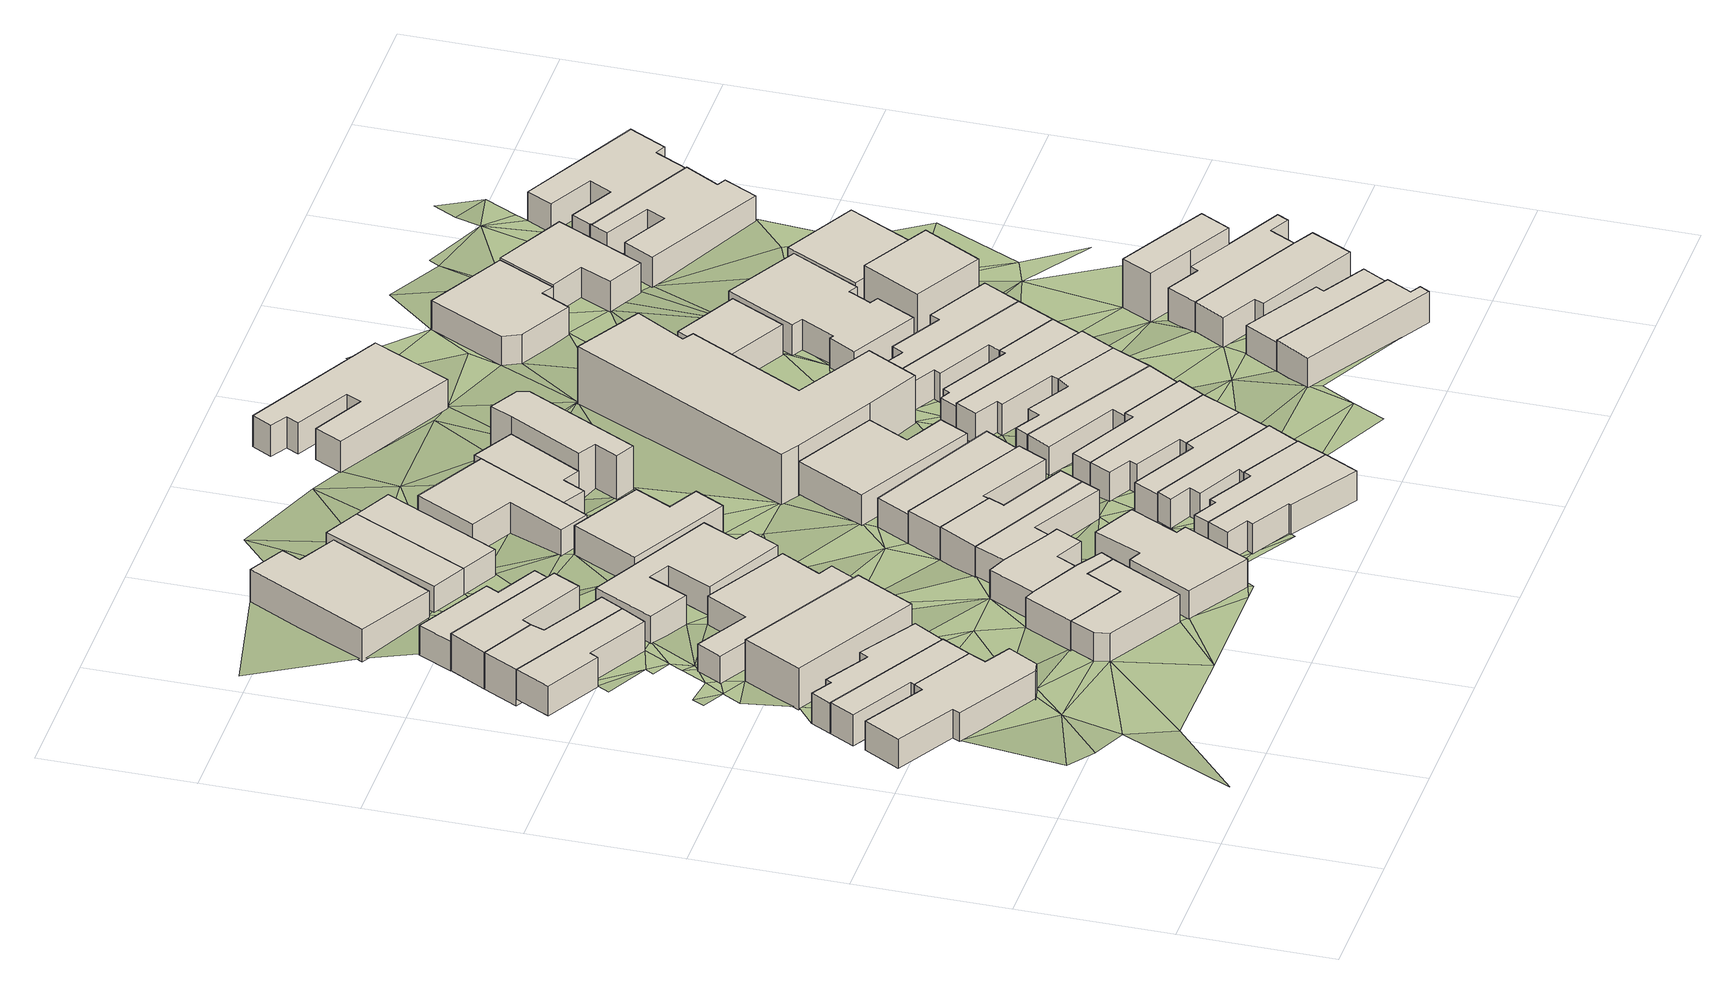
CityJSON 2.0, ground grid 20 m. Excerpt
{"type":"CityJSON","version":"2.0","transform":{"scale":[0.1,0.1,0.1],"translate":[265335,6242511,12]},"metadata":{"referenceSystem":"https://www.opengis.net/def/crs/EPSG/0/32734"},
"CityObjects":{
"building1":{"type":"Building","attributes":{"address":"50 Coleridge Road Salt River Cape Town","building":"house","building:levels":"1","footprint":{"type":"Polygon"},"plus_code":"CGXCXPXR+X9V","ground_height":15.84,"building_height":4.1,"roof_height":19.94},"geometry":[{"type":"Solid","lod":"1","boundaries":[[[[0,1,2,3]],[[1,4,5,2]],[[4,6,7,5]],[[6,8,9,7]],[[8,10,11,9]],[[10,12,13,11]],[[12,14,15,13]],[[14,16,17,15]],[[16,18,19,17]],[[18,20,21,19]],[[20,0,3,21]],[[3,2,5,7,9,11,13,15,17,19,21]],[[20,18,16,14,12,10,8,6,4,1,0]]]]}]},
"building2":{"type":"Building","attributes":{"address":"Coleridge Road Salt River Cape Town","building":"house","building:levels":"1","footprint":{"type":"Polygon"},"plus_code":"CGX9X7X5+X7W","ground_height":15.84,"building_height":4.1,"roof_height":19.94},"geometry":[{"type":"Solid","lod":"1","boundaries":[[[[22,23,24,25]],[[23,26,27,28,24]],[[26,29,30,31,28,27]],[[29,32,2,31,30]],[[32,33,3,2]],[[33,22,25,3]],[[25,24,28,31,2,3]],[[33,32,29,26,23,22]]]]}]},
"building3":{"type":"Building","attributes":{"address":"Coleridge Road Salt River Cape Town","building":"house","building:levels":"1","footprint":{"type":"Polygon"},"plus_code":"CGXJX3XW+X3V","ground_height":15.65,"building_height":4.1,"roof_height":19.75},"geometry":[{"type":"Solid","lod":"1","boundaries":[[[[22,34,35,36]],[[34,37,38,35]],[[37,39,40,38]],[[39,41,42,40]],[[41,43,44,42]],[[43,45,46,44]],[[45,23,47,46]],[[23,22,36,47]],[[36,35,38,40,42,44,46,47]],[[23,45,43,41,39,37,34,22]]]]}]},
"building4":{"type":"Building","attributes":{"address":"43 Burns Road Salt River Cape Town","building":"house","building:levels":"1","footprint":{"type":"Polygon"},"plus_code":"CGX6XCXP+XRV","ground_height":15.16,"building_height":4.1,"roof_height":19.26},"geometry":[{"type":"Solid","lod":"1","boundaries":[[[[48,49,50,51,52,53]],[[49,54,55,51,50]],[[54,56,57,55]],[[56,58,59,57]],[[58,60,61,59]],[[60,48,53,52,61]],[[52,51,55,57,59,61]],[[60,58,56,54,49,48]]]]}]},
"building5":{"type":"Building","attributes":{"address":"44 Coleridge Road Salt River Cape Town","building":"church","building:levels":"1.5","footprint":{"type":"Polygon"},"plus_code":"CGXQXQXV+XJX","ground_height":15.65,"building_height":5.5,"roof_height":21.15},"geometry":[{"type":"Solid","lod":"1","boundaries":[[[[62,63,64,65]],[[63,66,67,64]],[[66,68,69,67]],[[68,62,65,69]],[[65,64,67,69]],[[68,66,63,62]]]]}]},
"building6":{"type":"Building","attributes":{"address":"41 Burns Road Salt River Cape Town","building":"house","building:levels":"1","footprint":{"type":"Polygon"},"plus_code":"CGXCX8XF+XRX","ground_height":15.16,"building_height":4.1,"roof_height":19.26},"geometry":[{"type":"Solid","lod":"1","boundaries":[[[[70,71,59,61]],[[71,72,73,59]],[[72,74,75,73]],[[74,76,77,75]],[[76,78,79,77]],[[78,70,61,79]],[[61,59,73,75,77,79]],[[78,76,74,72,71,70]]]]}]},
"building7":{"type":"Building","attributes":{"address":"39 Burns Road Salt River Cape Town","building":"house","building:levels":"1","footprint":{"type":"Polygon"},"plus_code":"CGXFXHXW+X2W","ground_height":15.16,"building_height":4.1,"roof_height":19.26},"geometry":[{"type":"Solid","lod":"1","boundaries":[[[[78,76,77,79]],[[76,80,81,77]],[[80,82,83,81]],[[82,84,85,86,83]],[[84,87,88,89,86,85]],[[87,78,79,89,88]],[[79,77,81,83,86,89]],[[87,84,82,80,76,78]]]]}]},
"building8":{"type":"Building","attributes":{"address":"13 Dryden Street Salt River Cape Town","building":"house","building:levels":"1","footprint":{"type":"Polygon"},"plus_code":"CHXGXGX9+X3W","ground_height":16.05,"building_height":4.1,"roof_height":20.15},"geometry":[{"type":"Solid","lod":"1","boundaries":[[[[90,91,92,93]],[[91,94,95,92]],[[94,96,97,95]],[[96,98,99,97]],[[98,100,101,99]],[[100,102,103,101]],[[102,90,93,103]],[[93,92,95,97,99,101,103]],[[102,100,98,96,94,91,90]]]]}]},
"building9":{"type":"Building","attributes":{"address":"42 Coleridge Road Salt River Cape Town","building":"house","building:levels":"1","footprint":{"type":"Polygon"},"plus_code":"CHX4XVX7+XMR","ground_height":14.65,"building_height":4.1,"roof_height":18.75},"geometry":[{"type":"Solid","lod":"1","boundaries":[[[[104,105,106,107]],[[105,108,109,106]],[[108,110,111,109]],[[110,112,113,111]],[[112,114,115,113]],[[114,116,117,115]],[[116,118,119,117]],[[118,104,107,119]],[[107,106,109,111,113,115,117,119]],[[118,116,114,112,110,108,105,104]]]]}]},
"building10":{"type":"Building","attributes":{"address":"55 Coleridge Road Salt River Cape Town","building":"house","building:levels":"1","footprint":{"type":"Polygon"},"plus_code":"CHXJX2X7+X7X","ground_height":16.05,"building_height":4.1,"roof_height":20.15},"geometry":[{"type":"Solid","lod":"1","boundaries":[[[[120,121,95,97]],[[121,122,92,95]],[[122,123,93,92]],[[123,124,125,93]],[[124,126,127,128,125]],[[126,129,130,131,128,127]],[[129,132,133,131,130]],[[132,120,97,133]],[[97,95,92,93,125,128,131,133]],[[132,129,126,124,123,122,121,120]]]]}]},
"building11":{"type":"Building","attributes":{"address":"37 Burns Road Salt River Cape Town","building":"house","building:levels":"1","footprint":{"type":"Polygon"},"plus_code":"CGXHXMX2+X4W","ground_height":14.1,"building_height":4.1,"roof_height":18.2},"geometry":[{"type":"Solid","lod":"1","boundaries":[[[[134,135,85,88]],[[135,136,137,85]],[[136,138,139,137]],[[138,140,141,139]],[[140,142,143,141]],[[142,134,88,143]],[[88,85,137,139,141,143]],[[142,140,138,136,135,134]]]]}]},
"building12":{"type":"Building","attributes":{"address":"53 Coleridge Road Salt River Cape Town","building":"house","building:levels":"1","footprint":{"type":"Polygon"},"plus_code":"CHXRXWXC+XCW","ground_height":15.79,"building_height":4.1,"roof_height":19.89},"geometry":[{"type":"Solid","lod":"1","boundaries":[[[[129,126,127,130]],[[126,144,145,127]],[[144,146,147,145]],[[146,148,149,147]],[[148,150,151,149]],[[150,152,153,151]],[[152,154,155,153]],[[154,129,130,155]],[[130,127,145,147,149,151,153,155]],[[154,152,150,148,146,144,126,129]]]]}]},
"building13":{"type":"Building","attributes":{"address":"12 Pope Street Salt River Cape Town","building":"house","building:levels":"1","footprint":{"type":"Polygon"},"plus_code":"CGXMX7X4+XGR","ground_height":13.46,"building_height":4.1,"roof_height":17.56},"geometry":[{"type":"Solid","lod":"1","boundaries":[[[[156,157,158,159]],[[157,160,161,158]],[[160,162,163,161]],[[162,164,165,163]],[[164,166,167,165]],[[166,156,159,167]],[[159,158,161,163,165,167]],[[166,164,162,160,157,156]]]]}]},
"building14":{"type":"Building","attributes":{"address":"40 Coleridge Road Salt River Cape Town","building":"house","building:levels":"1","footprint":{"type":"Polygon"},"plus_code":"CHXFXHXF+X2W","ground_height":14.65,"building_height":4.1,"roof_height":18.75},"geometry":[{"type":"Solid","lod":"1","boundaries":[[[[168,169,170,171]],[[169,172,173,170]],[[172,174,175,173]],[[174,176,177,175]],[[176,178,179,177]],[[178,180,181,179]],[[180,182,183,181]],[[182,184,185,183]],[[184,186,187,185]],[[186,168,171,187]],[[171,170,173,175,177,179,181,183,185,187]],[[186,184,182,180,178,176,174,172,169,168]]]]}]},
"building15":{"type":"Building","attributes":{"address":"15 Dryden Street Salt River Cape Town","building":"house","building:levels":"1","footprint":{"type":"Polygon"},"plus_code":"CJX4X8XG+X6X","ground_height":16.05,"building_height":4.1,"roof_height":20.15},"geometry":[{"type":"Solid","lod":"1","boundaries":[[[[188,189,190,191]],[[189,192,193,190]],[[192,194,195,193]],[[194,196,197,195]],[[196,198,199,197]],[[198,200,201,199]],[[200,202,203,201]],[[202,188,191,203]],[[191,190,193,195,197,199,201,203]],[[202,200,198,196,194,192,189,188]]]]}]},
"building16":{"type":"Building","attributes":{"address":"14 Pope Street Salt River Cape Town","building":"house","building:levels":"1","footprint":{"type":"Polygon"},"plus_code":"CHX3XWX8+X7R","ground_height":13.38,"building_height":4.1,"roof_height":17.48},"geometry":[{"type":"Solid","lod":"1","boundaries":[[[[204,205,206,207]],[[205,208,209,206]],[[208,210,211,209]],[[210,204,207,211]],[[207,206,209,211]],[[210,208,205,204]]]]}]},
"building17":{"type":"Building","attributes":{"address":"51 Coleridge Road Salt River Cape Town","building":"house","building:levels":"1","footprint":{"type":"Polygon"},"plus_code":"CJX4X7X9+XVV","ground_height":15.79,"building_height":4.1,"roof_height":19.89},"geometry":[{"type":"Solid","lod":"1","boundaries":[[[[212,213,214,215]],[[213,216,153,214]],[[216,217,151,153]],[[217,218,219,151]],[[218,220,221,219]],[[220,212,215,221]],[[215,214,153,151,219,221]],[[220,218,217,216,213,212]]]]}]},
"building18":{"type":"Building","attributes":{"address":"38 Coleridge Road Salt River Cape Town","building":"house","building:levels":"1","footprint":{"type":"Polygon"},"plus_code":"CHXMX6XG+XGV","ground_height":14.65,"building_height":4.1,"roof_height":18.75},"geometry":[{"type":"Solid","lod":"1","boundaries":[[[[222,223,224,225]],[[223,226,227,224]],[[226,228,229,227]],[[228,230,231,229]],[[230,232,233,231]],[[232,222,225,233]],[[225,224,227,229,231,233]],[[232,230,228,226,223,222]]]]}]},
"building19":{"type":"Building","attributes":{"address":"16 Pope Street Salt River Cape Town","building":"house","building:levels":"1","footprint":{"type":"Polygon"},"plus_code":"CHX8XQX5+X4R","ground_height":13.38,"building_height":4.1,"roof_height":17.48},"geometry":[{"type":"Solid","lod":"1","boundaries":[[[[204,210,211,207]],[[210,234,235,211]],[[234,236,237,235]],[[236,204,207,237]],[[207,211,235,237]],[[236,234,210,204]]]]}]},
"building20":{"type":"Building","attributes":{"address":"49 Coleridge Road Salt River Cape Town","building":"house","building:levels":"1","footprint":{"type":"Polygon"},"plus_code":"CJX9XMXX+XWV","ground_height":15.79,"building_height":4.1,"roof_height":19.89},"geometry":[{"type":"Solid","lod":"1","boundaries":[[[[238,239,240,215]],[[239,241,242,240]],[[241,243,244,242]],[[243,245,246,247,244]],[[245,248,249,214,247,246]],[[248,238,215,214,249]],[[215,240,242,244,247,214]],[[248,245,243,241,239,238]]]]}]},
"building21":{"type":"Building","attributes":{"address":"Cecil Road Salt River Cape Town","building":"house","building:levels":"1","footprint":{"type":"Polygon"},"plus_code":"CJXVX9X4+XQR","ground_height":16.21,"building_height":4.1,"roof_height":20.31},"geometry":[{"type":"Solid","lod":"1","boundaries":[[[[250,251,252,253]],[[251,254,255,252]],[[254,256,257,255]],[[256,258,259,257]],[[258,260,261,259]],[[260,262,263,261]],[[262,264,265,263]],[[264,250,253,265]],[[253,252,255,257,259,261,263,265]],[[264,262,260,258,256,254,251,250]]]]}]},
"building22":{"type":"Building","attributes":{"address":"Cecil Road Salt River Cape Town","building":"house","building:levels":"1","footprint":{"type":"Polygon"},"plus_code":"CMX3X5XC+X9X","ground_height":16.21,"building_height":4.1,"roof_height":20.31},"geometry":[{"type":"Solid","lod":"1","boundaries":[[[[266,267,268,269,270,271]],[[267,272,273,269,268]],[[272,274,275,273]],[[274,276,277,275]],[[276,278,279,277]],[[278,251,252,279]],[[251,250,253,252]],[[250,266,271,270,253]],[[270,269,273,275,277,279,252,253]],[[250,251,278,276,274,272,267,266]]]]}]},
"building23":{"type":"Building","attributes":{"address":"47 Coleridge Road Salt River Cape Town","building":"house","building:levels":"1","footprint":{"type":"Polygon"},"plus_code":"CJXFX2XX+XQR","ground_height":15.72,"building_height":4.1,"roof_height":19.82},"geometry":[{"type":"Solid","lod":"1","boundaries":[[[[245,243,280,246]],[[243,281,282,280]],[[281,283,284,282]],[[283,285,286,287,284]],[[285,288,289,290,287,286]],[[288,245,246,290,289]],[[246,280,282,284,287,290]],[[288,285,283,281,243,245]]]]}]},
"building24":{"type":"Building","attributes":{"address":"18 Pope Street Salt River Cape Town","building":"house","building:levels":"1","footprint":{"type":"Polygon"},"plus_code":"CHXQXXX6+X8R","ground_height":14,"building_height":4.1,"roof_height":18.1},"geometry":[{"type":"Solid","lod":"1","boundaries":[[[[291,292,293,294]],[[292,295,296,293]],[[295,297,298,296]],[[297,299,300,298]],[[299,301,302,300]],[[301,303,304,302]],[[303,291,294,304]],[[294,293,296,298,300,302,304]],[[303,301,299,297,295,292,291]]]]}]},
"building25":{"type":"Building","attributes":{"address":"Cecil Road Salt River Cape Town","building":"house","building:levels":"1","footprint":{"type":"Polygon"},"plus_code":"CMX4XCXX+XGX","ground_height":16.06,"building_height":4.1,"roof_height":20.16},"geometry":[{"type":"Solid","lod":"1","boundaries":[[[[305,306,307,308,309,310]],[[306,311,312,308,307]],[[311,313,314,312]],[[313,315,316,314]],[[315,317,318,316]],[[317,267,268,318]],[[267,266,271,268]],[[266,305,310,309,271]],[[309,308,312,314,316,318,268,271]],[[266,267,317,315,313,311,306,305]]]]}]},
"building26":{"type":"Building","attributes":{"address":"45 Coleridge Road Salt River Cape Town","building":"house","building:levels":"1","footprint":{"type":"Polygon"},"plus_code":"CJXJXJX8+XWW","ground_height":15.21,"building_height":4.1,"roof_height":19.31},"geometry":[{"type":"Solid","lod":"1","boundaries":[[[[288,285,286,289]],[[285,319,320,286]],[[319,321,322,320]],[[321,288,289,322]],[[289,286,320,322]],[[321,319,285,288]]]]}]},
"building27":{"type":"Building","attributes":{"address":"Cecil Road Salt River Cape Town","building":"house","building:levels":"1","footprint":{"type":"Polygon"},"plus_code":"CMX7X5X5+XWW","ground_height":15.8,"building_height":4.1,"roof_height":19.9},"geometry":[{"type":"Solid","lod":"1","boundaries":[[[[323,324,325,310]],[[324,326,327,325]],[[326,328,329,327]],[[328,330,331,329]],[[330,332,307,331]],[[332,323,310,307]],[[310,325,327,329,331,307]],[[332,330,328,326,324,323]]]]}]},
"building28":{"type":"Building","attributes":{"address":"20 Pope Street Salt River Cape Town","building":"house","building:levels":"1","footprint":{"type":"Polygon"},"plus_code":"CJX4XPX4+XVX","ground_height":14,"building_height":4.1,"roof_height":18.1},"geometry":[{"type":"Solid","lod":"1","boundaries":[[[[333,334,335,336]],[[334,337,294,335]],[[337,338,304,294]],[[338,339,340,304]],[[339,341,342,340]],[[341,343,344,342]],[[343,333,336,344]],[[336,335,294,304,340,342,344]],[[343,341,339,338,337,334,333]]]]}]},
"building29":{"type":"Building","attributes":{"address":"43 Coleridge Road Salt River Cape Town","building":"house","building:levels":"1","footprint":{"type":"Polygon"},"plus_code":"CJXMX7XF+XCX","ground_height":15.21,"building_height":4.1,"roof_height":19.31},"geometry":[{"type":"Solid","lod":"1","boundaries":[[[[345,346,347,348]],[[346,349,350,347]],[[349,351,352,350]],[[351,353,354,352]],[[353,355,356,354]],[[355,345,348,356]],[[348,347,350,352,354,356]],[[355,353,351,349,346,345]]]]}]},
"building30":{"type":"Building","attributes":{"address":"Cecil Road Salt River Cape Town","building":"house","building:levels":"1","footprint":{"type":"Polygon"},"plus_code":"CMX9XGX5+XXR","ground_height":15.8,"building_height":4.1,"roof_height":19.9},"geometry":[{"type":"Solid","lod":"1","boundaries":[[[[357,358,359,325]],[[358,360,361,359]],[[360,362,363,361]],[[362,364,365,363]],[[364,366,367,365]],[[366,368,369,367]],[[368,370,327,369]],[[370,357,325,327]],[[325,359,361,363,365,367,369,327]],[[370,368,366,364,362,360,358,357]]]]}]},
"building31":{"type":"Building","attributes":{"address":"36 Coleridge Road Salt River Cape Town","building":"house","building:levels":"2","footprint":{"type":"Polygon"},"plus_code":"CJXCXQX9+XHV","ground_height":13.65,"building_height":6.9,"roof_height":20.55},"geometry":[{"type":"Solid","lod":"1","boundaries":[[[[371,372,373,374,344]],[[372,375,376,373]],[[375,377,378,376]],[[377,379,380,378]],[[379,381,382,380]],[[381,383,384,382]],[[383,385,336,386,384]],[[385,371,344,374,386,336]],[[374,373,376,378,380,382,384,386]],[[385,383,381,379,377,375,372,371]]]]}]},
"building32":{"type":"Building","attributes":{"address":"Cecil Road Salt River Cape Town","building":"house","building:levels":"1","footprint":{"type":"Polygon"},"plus_code":"CMXGXGXX+XQV","ground_height":15.8,"building_height":4.1,"roof_height":19.9},"geometry":[{"type":"Solid","lod":"1","boundaries":[[[[387,388,389,359]],[[388,390,391,392,389]],[[390,393,394,395,392,391]],[[393,396,397,395,394]],[[396,398,361,397]],[[398,387,359,361]],[[359,389,392,395,397,361]],[[398,396,393,390,388,387]]]]}]},
"building33":{"type":"Building","attributes":{"address":"56 Cecil Road Salt River Cape Town","building":"house","building:levels":"1","footprint":{"type":"Polygon"},"plus_code":"CMXFXFXM+XGX","ground_height":15.4,"building_height":4.1,"roof_height":19.5},"geometry":[{"type":"Solid","lod":"1","boundaries":[[[[399,400,401,402]],[[400,403,404,401]],[[403,405,406,404]],[[405,407,408,406]],[[407,409,391,408]],[[409,399,402,391]],[[402,401,404,406,408,391]],[[409,407,405,403,400,399]]]]}]},
"building34":{"type":"Building","attributes":{"address":"41 Coleridge Road Salt River Cape Town","building":"commercial","building:levels":"2","footprint":{"type":"Polygon"},"plus_code":"CJXXX8X3+X2X","ground_height":14.68,"building_height":6.9,"roof_height":21.58},"geometry":[{"type":"Solid","lod":"1","boundaries":[[[[410,411,348,412,413,347]],[[411,414,415,412,348]],[[414,416,417,415]],[[416,418,419,417]],[[418,420,421,419]],[[420,422,423,421]],[[422,424,425,423]],[[424,426,427,425]],[[426,428,429,427]],[[428,410,347,413,429]],[[413,412,415,417,419,421,423,425,427,429]],[[428,426,424,422,420,418,416,414,411,410]]]]}]},
"building35":{"type":"Building","attributes":{"address":"54 Cecil Road Salt River Cape Town","building":"house","building:levels":"1","footprint":{"type":"Polygon"},"plus_code":"CMXPXPXJ+XHR","ground_height":15.4,"building_height":4.1,"roof_height":19.5},"geometry":[{"type":"Solid","lod":"1","boundaries":[[[[400,430,431,401]],[[430,432,433,431]],[[432,434,435,433]],[[434,436,437,435]],[[436,438,439,437]],[[438,440,441,439]],[[440,403,404,441]],[[403,400,401,404]],[[401,431,433,435,437,439,441,404]],[[403,440,438,436,434,432,430,400]]]]}]},
"building36":{"type":"Building","attributes":{"address":"Cecil Road Salt River Cape Town","building":"house","building:levels":"1","footprint":{"type":"Polygon"},"plus_code":"CMXRX5XH+XVX","ground_height":15.4,"building_height":4.1,"roof_height":19.5},"geometry":[{"type":"Solid","lod":"1","boundaries":[[[[442,443,444,445]],[[443,446,447,448,444]],[[446,449,450,451,448,447]],[[449,452,453,451,450]],[[452,454,455,453]],[[454,456,433,455]],[[456,457,431,433]],[[457,442,445,431]],[[445,444,448,451,453,455,433,431]],[[457,456,454,452,449,446,443,442]]]]}]},
"building37":{"type":"Building","attributes":{"address":"30 Coleridge Road Salt River Cape Town","building":"house","building:levels":"1","footprint":{"type":"Polygon"},"plus_code":"CJXWX8XM+XPX","ground_height":12.88,"building_height":4.1,"roof_height":16.98},"geometry":[{"type":"Solid","lod":"1","boundaries":[[[[458,459,460,461]],[[459,462,463,460]],[[462,464,465,463]],[[464,466,467,465]],[[466,468,469,467]],[[468,470,471,469]],[[470,472,473,471]],[[472,474,475,473]],[[474,476,477,475]],[[476,458,461,477]],[[461,460,463,465,467,469,471,473,475,477]],[[476,474,472,470,468,466,464,462,459,458]]]]}]},
"building38":{"type":"Building","attributes":{"address":"Cecil Road Salt River Cape Town","building":"house","building:levels":"1","footprint":{"type":"Polygon"},"plus_code":"CMXXXQXP+XWX","ground_height":14.88,"building_height":4.1,"roof_height":18.98},"geometry":[{"type":"Solid","lod":"1","boundaries":[[[[478,479,480,481]],[[479,482,483,480]],[[482,484,485,483]],[[484,486,487,485]],[[486,488,489,487]],[[488,490,491,489]],[[490,492,493,491]],[[492,478,481,493]],[[481,480,483,485,487,489,491,493]],[[492,490,488,486,484,482,479,478]]]]}]},
"building39":{"type":"Building","attributes":{"address":"48 Cecil Road Salt River Cape Town","building":"house","building:levels":"1","footprint":{"type":"Polygon"},"plus_code":"CPX3X4XH+XHV","ground_height":14.88,"building_height":4.1,"roof_height":18.98},"geometry":[{"type":"Solid","lod":"1","boundaries":[[[[479,494,495,480]],[[494,496,497,495]],[[496,498,499,497]],[[498,500,501,499]],[[500,502,503,501]],[[502,504,505,503]],[[504,482,483,505]],[[482,479,480,483]],[[480,495,497,499,501,503,505,483]],[[482,504,502,500,498,496,494,479]]]]}]},
"building40":{"type":"Building","attributes":{"address":"67 Cecil Road Salt River Cape Town","building":"house","building:levels":"1","footprint":{"type":"Polygon"},"plus_code":"CPXQXXXC+XJW","ground_height":15.91,"building_height":4.1,"roof_height":20.01},"geometry":[{"type":"Solid","lod":"1","boundaries":[[[[506,507,508,509,510]],[[507,511,512,508]],[[511,513,514,512]],[[513,515,516,514]],[[515,517,518,519,516]],[[517,506,510,509,519,518]],[[509,508,512,514,516,519]],[[517,515,513,511,507,506]]]]}]},
"building41":{"type":"Building","attributes":{"address":"46 Cecil Road Salt River Cape Town","building":"house","building:levels":"1","footprint":{"type":"Polygon"},"plus_code":"CPX6XCX8+XCR","ground_height":14.88,"building_height":4.1,"roof_height":18.98},"geometry":[{"type":"Solid","lod":"1","boundaries":[[[[520,521,522,495]],[[521,523,524,522]],[[523,525,526,524]],[[525,527,528,526]],[[527,529,530,528]],[[529,531,532,530]],[[531,533,497,532]],[[533,520,495,497]],[[495,522,524,526,528,530,532,497]],[[533,531,529,527,525,523,521,520]]]]}]},
"building42":{"type":"Building","attributes":{"address":"Pope Street Salt River Cape Town","building":"house","building:levels":"1","footprint":{"type":"Polygon"},"plus_code":"CMXRX6XP+X6W","ground_height":14.73,"building_height":4.1,"roof_height":18.83},"geometry":[{"type":"Solid","lod":"1","boundaries":[[[[534,535,536,537]],[[535,538,539,536]],[[538,540,541,539]],[[540,534,537,541]],[[537,536,539,541]],[[540,538,535,534]]]]}]},
"building43":{"type":"Building","attributes":{"address":"65 Cecil Road Salt River Cape Town","building":"house","building:levels":"1","footprint":{"type":"Polygon"},"plus_code":"CPXVX5XQ+XFR","ground_height":15.5,"building_height":4.1,"roof_height":19.6},"geometry":[{"type":"Solid","lod":"1","boundaries":[[[[542,543,518,510]],[[543,544,545,518]],[[544,546,547,545]],[[546,548,549,547]],[[548,550,551,549]],[[550,542,510,551]],[[510,518,545,547,549,551]],[[550,548,546,544,543,542]]]]}]},
"building44":{"type":"Building","attributes":{"address":"28 Pope Street Salt River Cape Town","building":"house","building:levels":"1","footprint":{"type":"Polygon"},"plus_code":"CPX6XXX3+X8X","ground_height":14.48,"building_height":4.1,"roof_height":18.58},"geometry":[{"type":"Solid","lod":"1","boundaries":[[[[552,553,554,555]],[[553,556,557,554]],[[556,558,559,557]],[[558,560,561,559]],[[560,562,563,561]],[[562,564,565,563]],[[564,566,567,565]],[[566,568,569,567]],[[568,570,571,569]],[[570,572,573,571]],[[572,574,575,573]],[[574,552,555,575]],[[555,554,557,559,561,563,565,567,569,571,573,575]],[[574,572,570,568,566,564,562,560,558,556,553,552]]]]}]},
"building45":{"type":"Building","attributes":{"address":"63 Cecil Road Salt River Cape Town","building":"house","building:levels":"1","footprint":{"type":"Polygon"},"plus_code":"CQX5X6XG+X5R","ground_height":15.5,"building_height":4.1,"roof_height":19.6},"geometry":[{"type":"Solid","lod":"1","boundaries":[[[[576,577,578,579]],[[577,580,581,578]],[[580,582,583,581]],[[582,584,585,583]],[[584,586,587,585]],[[586,588,589,587]],[[588,576,579,589]],[[579,578,581,583,585,587,589]],[[588,586,584,582,580,577,576]]]]}]},
"building46":{"type":"Building","attributes":{"address":"5 Pope Street Salt River Cape Town","building":"house","building:levels":"1","footprint":{"type":"Polygon"},"plus_code":"CMXVXHXF+X7R","ground_height":12.96,"building_height":4.1,"roof_height":17.06},"geometry":[{"type":"Solid","lod":"1","boundaries":[[[[590,591,592,593]],[[591,594,595,592]],[[594,596,597,595]],[[596,598,599,597]],[[598,600,601,599]],[[600,602,603,601]],[[602,590,593,603]],[[593,592,595,597,599,601,603]],[[602,600,598,596,594,591,590]]]]}]},
"building47":{"type":"Building","attributes":{"address":"44 Cecil Road Salt River Cape Town","building":"house","building:levels":"2","footprint":{"type":"Polygon"},"plus_code":"CPXJX3X6+X4R","ground_height":14.48,"building_height":6.9,"roof_height":21.38},"geometry":[{"type":"Solid","lod":"1","boundaries":[[[[604,605,606,607]],[[605,608,609,606]],[[608,610,611,609]],[[610,604,607,611]],[[607,606,609,611]],[[610,608,605,604]]]]}]},
"building48":{"type":"Building","attributes":{"address":"59 Cecil Road Salt River Cape Town","building":"house","building:levels":"2","footprint":{"type":"Polygon"},"plus_code":"CQX5X6XX+XMV","ground_height":15,"building_height":6.9,"roof_height":21.9},"geometry":[{"type":"Solid","lod":"1","boundaries":[[[[612,613,614,615,616,617]],[[613,618,619,620,615,614]],[[618,621,622,623,620,619]],[[621,624,625,623,622]],[[624,626,627,625]],[[626,612,617,616,627]],[[616,615,620,623,625,627]],[[626,624,621,618,613,612]]]]}]},
"building49":{"type":"Building","attributes":{"address":"61 Cecil Road Salt River Cape Town","building":"house","building:levels":"1","footprint":{"type":"Polygon"},"plus_code":"CQX7XXX9+X8R","ground_height":15.5,"building_height":4.1,"roof_height":19.6},"geometry":[{"type":"Solid","lod":"1","boundaries":[[[[628,629,589,579]],[[629,630,631,589]],[[630,632,633,631]],[[632,634,635,633]],[[634,624,636,635]],[[624,621,637,636]],[[621,638,639,637]],[[638,640,641,639]],[[640,628,579,641]],[[579,589,631,633,635,636,637,639,641]],[[640,638,621,624,634,632,630,629,628]]]]}]},
"building50":{"type":"Building","attributes":{"address":"5A Pope Street Salt River Cape Town","building":"house","building:levels":"1","footprint":{"type":"Polygon"},"plus_code":"CPXCX6XH+XFW","ground_height":13.34,"building_height":4.1,"roof_height":17.44},"geometry":[{"type":"Solid","lod":"1","boundaries":[[[[642,643,603,644,645,593]],[[643,646,647,644,603]],[[646,648,649,647]],[[648,650,651,649]],[[650,652,653,651]],[[652,642,593,645,653]],[[645,644,647,649,651,653]],[[652,650,648,646,643,642]]]]}]},
"building51":{"type":"Building","attributes":{"address":"30 Pope Street Salt River Cape Town","building":"house","building:levels":"1","footprint":{"type":"Polygon"},"plus_code":"CPXVXQX5+X2V","ground_height":14.12,"building_height":4.1,"roof_height":18.22},"geometry":[{"type":"Solid","lod":"1","boundaries":[[[[654,655,656,657]],[[655,658,659,656]],[[658,660,661,659]],[[660,654,657,661]],[[657,656,659,661]],[[660,658,655,654]]]]}]},
"building52":{"type":"Building","attributes":{"address":"40 Cecil Road Salt River Cape Town","building":"house","building:levels":"1","footprint":{"type":"Polygon"},"plus_code":"CPXXXXX7+X4W","ground_height":13.27,"building_height":4.1,"roof_height":17.37},"geometry":[{"type":"Solid","lod":"1","boundaries":[[[[662,663,664,665,666,667]],[[663,668,669,665,664]],[[668,670,671,669]],[[670,672,673,671]],[[672,674,675,673]],[[674,676,677,675]],[[676,678,679,677]],[[678,680,681,679]],[[680,682,683,681]],[[682,684,685,683]],[[684,662,667,666,685]],[[666,665,669,671,673,675,677,679,681,683,685]],[[684,682,680,678,676,674,672,670,668,663,662]]]]}]},
"building53":{"type":"Building","attributes":{"address":"38 Cecil Road Salt River Cape Town","building":"house","building:levels":"1","footprint":{"type":"Polygon"},"plus_code":"CQXFXFXW+XJW","ground_height":13.13,"building_height":4.1,"roof_height":17.23},"geometry":[{"type":"Solid","lod":"1","boundaries":[[[[662,686,687,667]],[[686,688,689,687]],[[688,690,691,689]],[[690,692,693,691]],[[692,694,695,693]],[[694,696,697,695]],[[696,698,699,697]],[[698,700,701,699]],[[700,663,664,701]],[[663,662,667,664]],[[667,687,689,691,693,695,697,699,701,664]],[[663,700,698,696,694,692,690,688,686,662]]]]}]},
"terrain1":{"type":"TINRelief","geometry":[{"type":"CompositeSurface","lod":"1","boundaries":[[[702,703,704]],[[705,706,707]],[[705,707,708]],[[707,706,702]],[[709,26,1]],[[708,707,710]],[[702,704,100]],[[45,711,712]],[[712,713,45]],[[100,707,702]],[[710,707,714]],[[712,715,713]],[[98,714,707]],[[716,717,718]],[[719,100,704]],[[720,713,66]],[[712,721,715]],[[66,716,720]],[[717,716,722]],[[20,18,0]],[[98,707,100]],[[723,722,716]],[[66,723,716]],[[724,0,18]],[[18,714,96]],[[715,725,713]],[[726,727,728]],[[728,729,726]],[[722,723,730]],[[98,96,714]],[[730,731,722]],[[728,732,733]],[[730,734,731]],[[735,729,728]],[[734,733,731]],[[736,724,18]],[[737,725,715]],[[719,738,100]],[[728,733,735]],[[739,723,66]],[[132,18,96]],[[740,734,730]],[[737,724,736]],[[733,734,741]],[[132,736,18]],[[733,741,735]],[[737,736,725]],[[719,742,738]],[[743,744,745]],[[734,740,105]],[[734,180,741]],[[735,741,746]],[[742,719,747]],[[739,66,63]],[[743,748,749]],[[734,105,180]],[[739,750,723]],[[736,154,725]],[[751,752,753]],[[746,741,176]],[[745,748,743]],[[752,162,754]],[[736,132,154]],[[745,746,176]],[[725,154,63]],[[154,132,129]],[[200,738,742]],[[105,186,180]],[[753,755,751]],[[745,176,748]],[[739,63,750]],[[756,742,747]],[[90,738,200]],[[154,750,63]],[[748,176,757]],[[184,180,186]],[[180,184,182]],[[105,104,186]],[[758,756,747]],[[755,759,751]],[[755,760,136]],[[750,154,761]],[[757,176,762]],[[763,144,764]],[[90,200,765]],[[766,759,755]],[[154,152,761]],[[756,758,767]],[[765,200,198]],[[765,763,90]],[[136,766,755]],[[762,176,232]],[[768,769,104]],[[762,136,757]],[[770,144,763]],[[168,186,104]],[[751,759,771]],[[198,196,765]],[[763,765,196]],[[761,245,750]],[[756,767,189]],[[769,750,772]],[[104,769,168]],[[176,174,232]],[[770,763,196]],[[773,766,136]],[[774,189,767]],[[775,774,767]],[[772,750,245]],[[136,762,230]],[[148,770,196]],[[772,168,769]],[[232,230,762]],[[189,774,251]],[[774,775,776]],[[150,148,777]],[[773,136,778]],[[779,775,767]],[[771,759,205]],[[230,778,136]],[[189,194,192]],[[780,771,160]],[[278,189,251]],[[778,781,773]],[[174,172,169]],[[782,148,196]],[[779,783,775]],[[189,278,311]],[[174,222,232]],[[783,784,775]],[[245,288,772]],[[205,160,771]],[[168,785,169]],[[777,148,782]],[[194,189,311]],[[168,772,786]],[[782,196,194]],[[274,278,276]],[[311,278,274]],[[169,222,174]],[[230,787,778]],[[781,236,773]],[[781,778,788]],[[168,786,785]],[[772,288,321]],[[205,789,160]],[[790,781,788]],[[306,194,311]],[[222,169,785]],[[315,311,274]],[[236,781,790]],[[786,772,321]],[[315,313,311]],[[194,306,791]],[[228,787,230]],[[782,194,791]],[[315,274,792]],[[789,205,204]],[[793,794,795]],[[796,795,794]],[[797,315,792]],[[338,787,798]],[[799,222,785]],[[236,790,292]],[[800,315,797]],[[801,226,223]],[[802,782,791]],[[787,228,798]],[[786,799,785]],[[802,212,782]],[[226,801,228]],[[794,793,803]],[[223,222,799]],[[804,802,791]],[[796,794,805]],[[360,212,802]],[[212,360,803]],[[786,321,806]],[[807,228,801]],[[786,346,799]],[[228,807,798]],[[802,804,808]],[[809,789,204]],[[801,223,810]],[[328,804,791]],[[803,805,794]],[[809,204,236]],[[223,799,810]],[[798,343,341]],[[803,360,811]],[[803,811,805]],[[343,798,807]],[[236,292,812]],[[810,807,801]],[[326,804,328]],[[813,805,811]],[[814,343,807]],[[326,815,804]],[[334,292,337]],[[813,816,805]],[[321,319,806]],[[817,266,250]],[[292,334,812]],[[809,236,812]],[[818,816,813]],[[266,817,305]],[[811,390,813]],[[819,816,818]],[[816,819,319]],[[393,390,811]],[[809,812,820]],[[334,383,812]],[[821,813,390]],[[806,319,446]],[[822,810,799]],[[345,823,824]],[[319,819,446]],[[333,383,334]],[[806,446,824]],[[825,305,817]],[[826,827,819]],[[446,819,452]],[[827,452,819]],[[824,446,443]],[[828,379,810]],[[829,825,817]],[[345,824,830]],[[820,812,831]],[[449,446,452]],[[324,305,832]],[[812,383,831]],[[443,833,824]],[[833,830,824]],[[810,822,828]],[[834,452,827]],[[305,825,832]],[[835,827,836]],[[837,838,324]],[[383,381,831]],[[839,830,833]],[[833,840,839]],[[827,835,834]],[[830,839,841]],[[842,843,844]],[[381,379,822]],[[845,820,831]],[[838,837,846]],[[822,379,828]],[[837,324,832]],[[830,841,847]],[[841,839,848]],[[849,850,851]],[[849,830,847]],[[381,845,831]],[[825,852,832]],[[853,851,850]],[[854,841,848]],[[400,846,837]],[[381,822,845]],[[484,848,839]],[[851,853,855]],[[849,847,531]],[[849,856,850]],[[506,837,832]],[[856,849,531]],[[482,848,484]],[[482,504,848]],[[430,400,857]],[[527,531,529]],[[856,531,527]],[[858,400,837]],[[859,855,853]],[[860,850,856]],[[861,832,852]],[[862,837,506]],[[863,853,850]],[[594,845,822]],[[857,400,858]],[[864,855,865]],[[430,857,866]],[[865,859,853]],[[865,855,859]],[[863,850,860]],[[862,858,837]],[[424,867,822]],[[424,864,865]],[[868,856,527]],[[822,867,596]],[[596,594,822]],[[458,845,869]],[[594,869,845]],[[860,870,871]],[[872,868,527]],[[860,873,863]],[[858,874,857]],[[866,857,618]],[[858,862,875]],[[873,860,871]],[[479,866,618]],[[872,876,868]],[[618,857,874]],[[877,858,875]],[[867,424,878]],[[548,875,862]],[[868,876,879]],[[534,863,873]],[[596,867,878]],[[424,865,880]],[[879,881,868]],[[591,882,458]],[[458,869,591]],[[879,876,883]],[[534,884,865]],[[594,591,869]],[[479,613,494]],[[873,884,534]],[[640,618,874]],[[479,618,613]],[[885,886,887]],[[881,879,888]],[[424,880,878]],[[881,889,890]],[[880,865,884]],[[548,546,891]],[[879,883,892]],[[548,893,875]],[[881,894,889]],[[640,621,618]],[[881,888,894]],[[638,621,640]],[[895,894,888]],[[896,883,494]],[[896,494,613]],[[878,897,898]],[[878,880,897]],[[880,884,899]],[[883,896,892]],[[894,895,552]],[[604,895,888]],[[900,899,884]],[[880,901,897]],[[902,613,612]],[[884,903,900]],[[604,892,896]],[[884,552,658]],[[899,900,880]],[[902,896,613]],[[884,658,903]],[[591,642,904]],[[895,658,552]],[[895,604,654]],[[896,905,604]],[[604,905,654]],[[906,900,903]],[[905,896,907]],[[908,904,642]],[[908,642,909]],[[658,910,903]],[[909,642,652]],[[906,652,900]],[[905,911,654]],[[655,910,658]],[[912,652,906]],[[906,913,912]],[[903,910,914]],[[912,915,652]],[[909,916,908]],[[911,655,654]],[[652,916,909]],[[917,912,913]],[[700,915,918]],[[652,915,700]],[[919,908,916]],[[655,914,910]],[[652,700,694]],[[652,694,916]],[[694,700,920]],[[916,694,692]],[[694,920,696]],[[921,916,692]],[[922,916,921]],[[922,923,916]],[[923,922,924]]]}]}
},
"vertices":[
[205,366,38],[124,411,38],[124,411,79],[205,366,79],[116,399,38],[116,399,79],[33,446,38],[33,446,79],[6,398,38],[6,398,79],[85,353,38],[85,353,79],[80,343,38],[80,343,79],[190,280,38],[190,280,79],[205,283,38],[205,283,79],[228,323,38],[228,323,79],[193,343,38],[193,343,79],
[226,404,35],[60,496,35],[60,496,79],[226,404,79],[42,463,35],[42,463,78],[42,463,79],[127,416,35],[127,416,78],[127,416,79],[124,411,35],[205,366,35],
[251,445,35],[251,445,78],[226,404,78],[174,492,35],[174,492,78],[167,480,35],[167,480,78],[107,515,35],[107,515,78],[103,507,35],[103,507,78],[75,523,35],[75,523,78],[60,496,78],
[13,829,31],[88,789,31],[88,789,72],[88,789,73],[13,829,73],[13,829,72],[94,800,31],[94,800,73],[176,756,31],[176,756,73],[196,789,31],[196,789,73],[37,875,31],[37,875,73],
[271,455,32],[313,532,32],[313,532,91],[271,455,91],[145,624,32],[145,624,91],[103,547,32],[103,547,91],
[37,875,21],[196,789,21],[213,819,21],[213,819,73],[127,866,21],[127,866,73],[134,884,21],[134,884,73],[62,921,21],[62,921,73],
[141,896,21],[141,896,73],[228,851,21],[228,851,73],[247,887,21],[247,887,62],[247,887,73],[90,970,21],[90,970,62],[90,970,73],
[441,255,41],[403,276,41],[403,276,81],[441,255,81],[377,228,41],[377,228,81],[301,268,41],[301,268,81],[284,235,41],[284,235,81],[288,216,41],[288,216,81],[390,159,41],[390,159,81],
[367,640,27],[256,701,27],[256,701,68],[367,640,68],[225,646,27],[225,646,68],[154,685,27],[154,685,68],[136,652,27],[136,652,68],[337,541,27],[337,541,68],[357,577,27],[357,577,68],[337,587,27],[337,587,68],
[301,268,38],[377,228,38],[403,276,38],[441,255,38],[451,272,38],[451,272,81],[417,293,38],[417,293,79],[417,293,81],[350,327,38],[350,327,79],[350,327,81],[335,333,38],[335,333,81],
[90,970,20],[247,887,20],[262,915,20],[262,915,62],[206,944,20],[206,944,62],[215,961,20],[215,961,62],[113,1015,20],[113,1015,62],
[432,321,38],[432,321,79],[470,302,38],[470,302,79],[488,337,38],[488,337,79],[474,344,38],[474,344,79],[408,380,38],[408,380,79],[383,390,38],[383,390,79],
[270,1164,10],[219,1191,10],[219,1191,56],[270,1164,56],[232,1216,10],[232,1216,56],[183,1242,10],[183,1242,56],[95,1080,10],[95,1080,56],[195,1026,10],[195,1026,56],
[382,650,27],[403,690,27],[403,690,68],[382,650,68],[382,701,27],[382,701,68],[405,747,27],[405,747,68],[237,833,27],[237,833,68],[196,754,27],[196,754,68],[250,726,27],[250,726,68],[276,778,27],[276,778,68],[305,763,27],[305,763,68],[275,704,27],[275,704,68],
[484,102,41],[530,191,41],[530,191,81],[484,102,81],[516,198,41],[516,198,81],[549,262,41],[549,262,81],[491,291,41],[491,291,81],[462,228,41],[462,228,81],[445,236,41],[445,236,81],[400,151,41],[400,151,81],
[332,1153,14],[284,1177,14],[284,1177,55],[332,1153,55],[207,1023,14],[207,1023,55],[254,1000,14],[254,1000,55],
[593,335,37],[426,420,37],[426,420,79],[593,335,79],[408,380,37],[474,344,37],[484,363,37],[484,363,79],[581,311,37],[581,311,79],
[446,735,27],[467,774,27],[467,774,68],[446,735,68],[427,795,27],[427,795,68],[452,843,27],[452,843,68],[358,893,27],[358,893,68],[312,806,27],[312,806,68],
[303,975,14],[303,975,55],[382,1128,14],[382,1128,55],
[593,335,32],[609,366,32],[609,366,79],[520,411,32],[520,411,79],[530,432,32],[530,432,79],[455,471,32],[455,471,78],[455,471,79],[426,420,32],[426,420,78],
[720,72,41],[544,167,41],[544,167,83],[720,72,83],[529,139,41],[529,139,83],[559,123,41],[559,123,83],[554,115,41],[554,115,83],[607,86,41],[607,86,83],[605,83,41],[605,83,83],[696,27,41],[696,27,83],
[739,111,41],[658,155,41],[658,155,82],[658,155,83],[739,111,83],[739,111,82],[652,145,41],[652,145,83],[591,178,41],[591,178,83],[587,170,41],[587,170,83],[554,187,41],[554,187,83],
[530,432,78],[534,440,32],[534,440,78],[628,390,32],[628,390,78],[648,428,32],[648,428,73],[648,428,78],[479,517,32],[479,517,73],[479,517,78],
[476,1040,14],[380,1091,14],[380,1091,61],[476,1040,61],[338,1012,14],[338,1012,61],[395,982,14],[395,982,61],[355,908,14],[355,908,61],[394,888,14],[394,888,61],[412,921,14],[412,921,61],
[763,153,41],[591,242,41],[591,242,79],[591,242,82],[763,153,82],[763,153,79],[580,223,41],[580,223,82],[610,208,41],[610,208,82],[602,193,41],[602,193,82],[663,162,41],[663,162,82],
[675,475,32],[675,475,73],[503,561,32],[503,561,73],
[763,153,38],[785,196,38],[785,196,79],[705,239,38],[705,239,79],[698,228,38],[698,228,79],[608,275,38],[608,275,79],[591,242,38],
[536,1020,20],[481,1050,20],[481,1050,61],[536,1020,61],[476,1040,20],[412,921,20],[442,904,20],[442,904,61],[458,934,20],[458,934,61],[481,922,20],[481,922,61],
[661,615,27],[553,672,27],[553,672,73],[661,615,73],[505,581,27],[505,581,73],[664,496,27],[664,496,73],[684,534,27],[684,534,73],[632,561,27],[632,561,73],
[785,196,37],[810,247,37],[810,247,79],[635,337,37],[635,337,79],[620,309,37],[620,309,79],[650,293,37],[650,293,79],[645,283,37],[645,283,79],[710,248,37],[710,248,79],[705,239,37],
[481,922,17],[505,908,17],[505,908,86],[481,922,86],[488,877,17],[488,877,86],[514,864,17],[514,864,86],[593,1013,17],[593,1013,86],[589,1028,17],[589,1028,86],[550,1049,17],[550,1049,86],[536,1020,17],[536,1020,86],
[810,247,34],[831,282,34],[831,282,79],[747,326,34],[747,326,75],[747,326,79],[742,314,34],[742,314,75],[742,314,79],[648,362,34],[648,362,79],[635,337,34],
[831,282,32],[858,326,32],[858,326,75],[831,282,75],[678,426,32],[678,426,75],[660,394,32],[660,394,75],[756,343,32],[756,343,75],[747,326,32],
[553,672,14],[661,615,14],[661,615,96],[553,672,96],[733,579,14],[733,579,96],[770,646,14],[770,646,96],[666,703,14],[666,703,96],[749,856,14],[749,856,96],[735,865,14],[735,865,96],[774,930,14],[774,930,96],[686,980,14],[686,980,96],[529,687,14],[529,687,96],
[883,378,32],[883,378,75],[802,423,32],[802,423,75],[790,407,32],[790,407,75],[731,440,32],[731,440,75],[722,424,32],[722,424,75],[688,443,32],[688,443,75],
[908,423,31],[720,525,31],[720,525,75],[908,423,75],[705,497,31],[705,497,70],[705,497,75],[736,479,31],[736,479,70],[736,479,75],[732,472,31],[732,472,75],[806,432,31],[806,432,75],[802,423,31],[883,378,31],
[696,1231,6],[508,1329,6],[508,1329,50],[696,1231,50],[493,1303,6],[493,1303,50],[516,1290,6],[516,1290,50],[507,1273,6],[507,1273,50],[581,1234,6],[581,1234,50],[571,1214,6],[571,1214,50],[501,1250,6],[501,1250,50],[482,1214,6],[482,1214,50],[644,1128,6],[644,1128,50],
[908,423,29],[930,465,29],[930,465,70],[908,423,70],[849,508,29],[849,508,70],[845,500,29],[845,500,70],[752,550,29],[752,550,70],[747,541,29],[747,541,70],[733,548,29],[733,548,70],[720,525,29],[720,525,70],
[956,514,29],[956,514,70],[772,613,29],[772,613,70],[757,588,29],[757,588,70],[788,571,29],[788,571,70],[783,562,29],[783,562,70],[857,523,29],[857,523,70],
[944,194,36],[916,148,36],[916,148,80],[944,194,80],[944,194,76],[1091,48,36],[1091,48,80],[1099,61,36],[1099,61,80],[1085,69,36],[1085,69,80],[1103,102,36],[1103,102,76],[1103,102,80],
[956,514,27],[983,563,27],[983,563,70],[900,607,27],[900,607,70],[893,594,27],[893,594,70],[823,632,27],[823,632,70],[814,617,27],[814,617,70],[783,634,27],[783,634,70],[772,613,27],
[874,842,25],[789,886,25],[789,886,68],[874,842,68],[751,815,25],[751,815,68],[836,770,25],[836,770,68],
[944,194,35],[1103,102,35],[1123,137,35],[1123,137,76],[1065,170,35],[1065,170,76],[1071,181,35],[1071,181,76],[970,239,35],[970,239,76],
[989,799,21],[891,852,21],[891,852,66],[989,799,66],[841,760,21],[841,760,66],[856,752,21],[856,752,66],[832,707,21],[832,707,66],[826,710,21],[826,710,66],[806,674,21],[806,674,66],[895,626,21],[895,626,66],[923,678,21],[923,678,66],[912,684,21],[912,684,66],[928,714,21],[928,714,66],[940,708,21],[940,708,66],
[1002,310,34],[978,269,34],[978,269,76],[1002,310,76],[1026,244,34],[1026,244,76],[1020,231,34],[1020,231,76],[1153,162,34],[1153,162,76],[1181,216,34],[1181,216,76],[1154,231,34],[1154,231,76],
[904,1136,10],[799,1191,10],[799,1191,51],[904,1136,51],[747,1091,10],[747,1091,51],[758,1068,10],[758,1068,51],[829,1031,10],[829,1031,51],[849,1069,10],[849,1069,51],[865,1060,10],[865,1060,51],
[1038,651,21],[946,701,21],[946,701,94],[1038,651,94],[903,624,21],[903,624,94],[995,574,21],[995,574,94],
[1097,374,30],[1034,408,30],[1034,408,76],[1034,408,99],[1097,374,99],[1097,374,76],[1013,368,30],[1013,368,72],[1013,368,99],[1073,336,30],[1073,336,72],[1073,336,99],[1131,305,30],[1131,305,99],[1152,344,30],[1152,344,99],
[1002,310,30],[1154,231,30],[1172,265,30],[1172,265,76],[1199,251,30],[1199,251,76],[1207,266,30],[1207,266,76],[1131,305,76],[1073,336,76],[1067,325,30],[1067,325,76],[1022,349,30],[1022,349,76],
[904,1136,11],[865,1060,11],[865,1060,54],[904,1136,54],[910,1038,11],[910,1038,54],[890,997,11],[890,997,54],[938,973,11],[938,973,54],[997,1089,11],[997,1089,54],
[1050,662,21],[1102,760,21],[1102,760,62],[1050,662,62],[1005,811,21],[1005,811,62],[953,713,21],[953,713,62],
[1149,975,11],[1002,1050,11],[1002,1050,52],[1002,1050,54],[1149,975,54],[1149,975,52],[1002,1053,11],[1002,1053,54],[989,1028,11],[989,1028,54],[1050,996,11],[1050,996,54],[1037,971,11],[1037,971,54],[975,1003,11],[975,1003,54],[953,963,11],[953,963,54],[1112,880,11],[1112,880,54],[1135,924,11],[1135,924,54],[1123,930,11],[1123,930,54],
[1172,1019,11],[1172,1019,52],[1186,1012,11],[1186,1012,52],[1212,1061,11],[1212,1061,52],[1051,1143,11],[1051,1143,52],[1033,1109,11],[1033,1109,52],[1093,1078,11],[1093,1078,52],[1077,1048,11],[1077,1048,52],[1017,1079,11],[1017,1079,52],
[135,158,46],[52,4,52],[160,95,46],[49,203,49],[93,180,43],[160,240,43],[80,343,40],[127,416,38],[190,280,43],[103,507,36],[107,515,36],[103,547,36],[205,283,43],[174,492,36],[112,642,32],[90,673,32],[83,658,31],[311,95,42],[98,617,32],[167,480,36],[129,668,32],[136,652,32],[226,404,38],[271,455,38],[88,789,32],[81,774,31],[137,744,32],[94,800,32],[154,685,32],[147,702,32],[131,733,32],[156,720,32],[160,690,32],[176,756,32],[311,390,38],[251,445,38],[390,159,42],[311,540,32],[225,646,32],[196,754,32],[400,151,42],[134,884,32],[127,866,32],[213,819,32],[196,789,32],[461,95,42],[228,851,32],[141,896,32],[337,541,32],[195,1026,21],[95,1080,15],[113,1015,21],[15,1209,18],[215,961,21],[484,102,42],[247,887,27],[486,95,42],[207,1023,21],[206,944,21],[426,420,38],[311,835,26],[451,272,41],[417,293,41],[461,240,40],[254,1000,20],[508,131,42],[337,587,32],[357,577,32],[470,302,41],[270,1164,14],[461,540,32],[303,975,20],[529,139,42],[554,115,42],[559,123,42],[484,363,38],[355,908,27],[601,76,42],[219,1191,15],[311,985,20],[581,311,41],[605,83,42],[607,86,42],[461,690,26],[505,581,32],[394,888,27],[395,982,20],[311,1285,8],[338,1012,20],[608,275,41],[652,145,42],[520,411,38],[611,390,37],[530,432,38],[534,440,38],[658,155,42],[442,904,27],[529,687,27],[663,162,42],[461,835,26],[620,309,41],[609,366,37],[645,283,41],[628,390,37],[664,496,32],[488,877,27],[650,293,41],[437,1236,8],[514,864,27],[648,362,37],[461,1135,14],[660,394,37],[505,908,27],[710,248,38],[648,428,37],[761,95,41],[678,426,37],[688,443,34],[482,1214,8],[756,343,34],[686,980,17],[632,561,32],[684,534,32],[894,86,41],[722,424,34],[731,440,34],[611,985,16],[872,43,41],[733,579,31],[611,1135,11],[916,148,41],[733,548,31],[806,432,34],[802,423,34],[790,407,34],[911,240,36],[810,247,38],[752,550,31],[747,541,31],[757,588,31],[571,1214,9],[581,1234,9],[501,1250,8],[644,1128,11],[831,282,38],[772,613,31],[783,562,31],[770,646,27],[761,690,27],[666,703,27],[920,131,41],[751,815,27],[788,571,31],[749,856,27],[806,674,27],[911,390,32],[978,269,36],[761,835,27],[826,710,27],[1091,48,39],[970,239,36],[836,770,27],[735,865,27],[789,886,27],[908,423,32],[761,985,14],[895,626,25],[761,1135,10],[832,707,27],[856,752,25],[893,594,29],[841,760,25],[1002,310,35],[1020,231,35],[900,607,29],[1026,244,35],[829,1031,14],[903,624,25],[890,997,13],[923,678,25],[718,1273,6],[983,563,29],[891,852,25],[1085,69,39],[1099,61,39],[1103,102,39],[946,701,25],[928,714,25],[912,684,25],[1123,137,39],[995,574,25],[1153,162,36],[940,708,25],[953,713,25],[1062,540,25],[865,1060,13],[849,1069,11],[911,985,13],[938,973,13],[910,1038,13],[1124,425,30],[953,963,13],[863,1260,5],[1100,554,25],[975,1003,13],[1153,480,26],[939,1220,5],[911,1135,11],[1062,835,21],[1163,672,20],[989,1028,13],[1037,971,13],[1112,880,21],[1002,1053,13],[1025,1193,11],[1050,996,13],[1002,1050,13],[947,1234,5],[1077,1048,13],[1059,1160,11],[1081,1203,11],[1043,1229,5],[1060,1260,5]
]}
